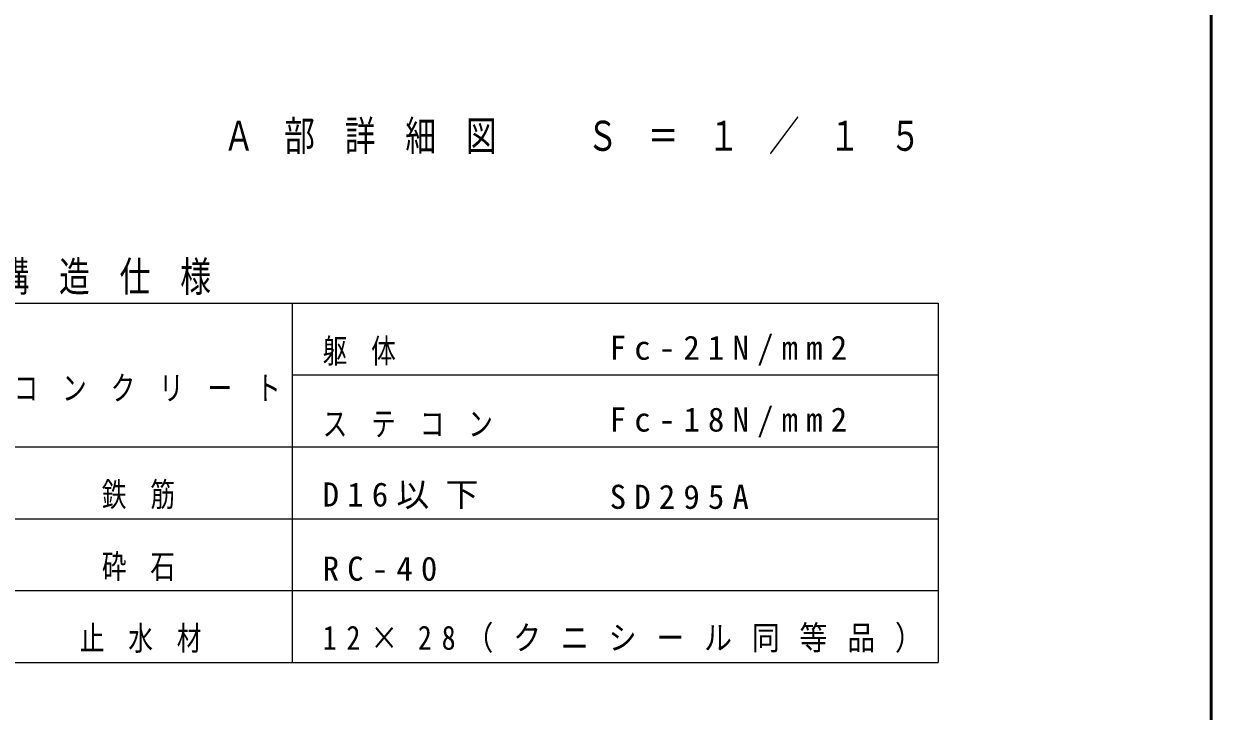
# Model space of a CAD drawing. Units: millimetres on the paper, enlarged 30 times, with parts at other scales. Extents: x -11550 to 6, y -53460 to 8010.
# Drawn here: x -3310 to 0, y -24816 to -22901 of the extents above; entities that cross this region are included whole.
import ezdxf

# ---------------------------------------------------------------- set-up
doc = ezdxf.new("R2010")
doc.units = ezdxf.units.MM
doc.header["$LTSCALE"] = 30
doc.layers.add('layer1', color=4, linetype='Continuous', lineweight=25)
doc.styles.add('ＭＳ ゴシック', font='')
doc.styles.get('ＭＳ ゴシック').set_extended_font_data('MS Gothic')

msp = doc.modelspace()

# ---------------------------------------------------------------- linework, layer by layer
at = {"layer": 'layer1', "color": 7, "lineweight": 50}
msp.add_line((0, -26730), (0, -18720), dxfattribs=at)
at = {"layer": 'layer1', "color": 3}
for p, q in [((-3361.32, -23679.67), (-761.32, -23679.67)), ((-2561.32, -23679.67), (-2561.32, -24679.67)), ((-761.32, -23679.67), (-761.32, -24679.67)), ((-761.32, -23879.67), (-2561.32, -23879.67)), ((-3361.32, -24079.67), (-761.32, -24079.67)), ((-3361.32, -24279.67), (-761.32, -24279.67)), ((-3361.32, -24479.67), (-761.32, -24479.67)), ((-3361.32, -24679.67), (-761.32, -24679.67))]:
    msp.add_line(p, q, dxfattribs=at)

# ---------------------------------------------------------------- texts
at = {"layer": 'layer1', "color": 6, "char_height": 83.8, "attachment_point": 7, "style": 'ＭＳ ゴシック'}
for s, insert in [('\\T1.97;\\W0.75;Ａ部詳細図\u3000Ｓ＝１／１５', (-2753.1, -23265)), ('\\T1.97;\\W0.75;構造仕様', (-3380.37, -23656.62))]:
    msp.add_mtext(s, dxfattribs=dict(at, insert=insert))
at = {"layer": 'layer1', "color": 20, "char_height": 67.08, "attachment_point": 7, "style": 'ＭＳ ゴシック'}
for s, insert in [('\\T1.97;\\W0.75;躯体', (-2476.57, -23853.25)), ('\\T1.5;Fc-21N/mm2', (-1676.57, -23853.25)), ('\\T1.97;\\W0.75;コンクリート', (-3338.07, -23953.25)), ('\\T1.97;\\W0.75;ステコン', (-2476.57, -24053.25)), ('\\T1.5;Fc-18N/mm2', (-1676.57, -24053.25)), ('\\T1.97;\\W0.75;鉄筋', (-3092.07, -24253.25)), ('\\T1.5;D16以下', (-2476.57, -24253.25)), ('\\T1.5;SD295A', (-1676.57, -24253.25)), ('\\T1.97;\\W0.75;砕石', (-3092.07, -24453.25)), ('\\T1.5;RC-40', (-2476.57, -24453.25)), ('\\T1.97;\\W0.75;止水材', (-3153.57, -24653.25)), ('\\T1.71;\\W0.85;12×28（クニシール同等品）', (-2476.57, -24653.25))]:
    msp.add_mtext(s, dxfattribs=dict(at, insert=insert))

doc.saveas('drawing.dxf')
